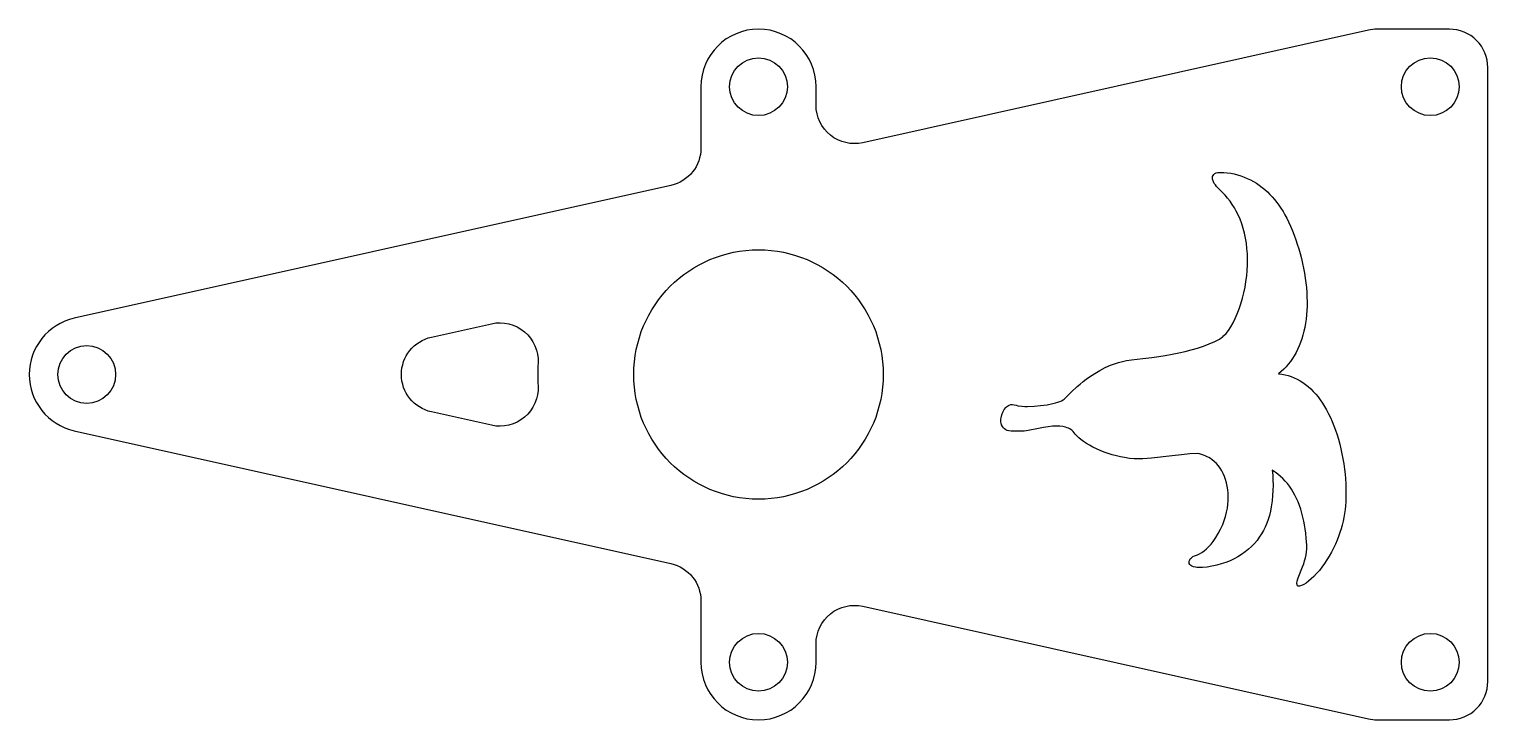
# Model space of a CAD drawing. Header units: millimetres. Extents: x -38 to 38, y -18 to 18.
import ezdxf

# ---------------------------------------------------------------- set-up
doc = ezdxf.new("R2010")
doc.units = ezdxf.units.MM

msp = doc.modelspace()

# ---------------------------------------------------------------- linework, layer by layer
for points in [[(36, -18, 0.414214), (38, -16), (38, 16, 0.414214), (36, 18), (32.22, 18, 0.054856), (31.785, 17.952), (5.435, 12.082, -0.479975), (3, 14.034), (3, 15, 1), (-3, 15), (-3, 11.806, -0.351374), (-4.565, 9.854), (-35.652, 2.928, 0.801733), (-35.652, -2.928), (-4.565, -9.854, -0.351374), (-3, -11.806), (-3, -15, 1), (3, -15), (3, -14.034, -0.479975), (5.435, -12.082), (31.785, -17.952, 0.054856), (32.22, -18)], [(-11.485, -0.593, -0.495935), (-13.917, -2.648), (-17.04, -1.952, -0.801733), (-17.04, 1.952), (-13.917, 2.648, -0.495935), (-11.485, 0.593, 0.025786)]]:
    msp.add_lwpolyline(points, format="xyb", close=True)
msp.add_lwpolyline([(28.184, -11.029), (28.118, -11.035), (28.092, -11.012), (28.073, -10.983), (28.06, -10.945), (28.054, -10.901), (28.056, -10.852), (28.065, -10.794), (28.087, -10.706), (28.124, -10.596), (28.351, -10.024), (28.409, -9.864), (28.456, -9.717), (28.499, -9.558), (28.533, -9.401), (28.556, -9.248), (28.568, -9.107), (28.571, -8.993), (28.566, -8.885), (28.539, -8.542), (28.509, -8.267), (28.48, -8.05), (28.446, -7.842), (28.409, -7.642), (28.365, -7.444), (28.312, -7.233), (28.251, -7.025), (28.185, -6.829), (28.112, -6.639), (28.034, -6.459), (27.952, -6.291), (27.862, -6.128), (27.765, -5.971), (27.664, -5.825), (27.556, -5.685), (27.441, -5.552), (27.318, -5.426), (27.19, -5.308), (27.054, -5.197), (26.913, -5.094), (26.762, -4.995), (26.79, -5.254), (26.806, -5.512), (26.81, -5.774), (26.804, -6.039), (26.787, -6.315), (26.758, -6.593), (26.715, -6.891), (26.67, -7.131), (26.618, -7.348), (26.556, -7.554), (26.483, -7.757), (26.401, -7.949), (26.308, -8.137), (26.207, -8.313), (26.094, -8.485), (25.975, -8.645), (25.836, -8.809), (25.686, -8.965), (25.525, -9.112), (25.355, -9.249), (25.174, -9.377), (24.981, -9.497), (24.781, -9.605), (24.57, -9.704), (24.346, -9.794), (24.112, -9.874), (23.873, -9.94), (23.628, -9.994), (23.379, -10.034), (23.137, -10.057), (22.921, -10.062), (22.834, -10.058), (22.761, -10.048), (22.663, -10.025), (22.584, -9.994), (22.522, -9.955), (22.475, -9.907), (22.444, -9.85), (22.432, -9.789), (22.439, -9.727), (22.466, -9.66), (22.497, -9.611), (22.535, -9.569), (22.58, -9.53), (22.631, -9.494), (22.718, -9.451), (22.875, -9.399), (22.983, -9.351), (23.105, -9.281), (23.227, -9.194), (23.348, -9.091), (23.466, -8.973), (23.582, -8.841), (23.694, -8.696), (23.827, -8.501), (23.955, -8.286), (24.077, -8.053), (24.19, -7.81), (24.266, -7.611), (24.333, -7.399), (24.387, -7.182), (24.428, -6.966), (24.453, -6.769), (24.467, -6.576), (24.471, -6.384), (24.465, -6.193), (24.448, -6.003), (24.42, -5.822), (24.383, -5.645), (24.335, -5.478), (24.278, -5.316), (24.212, -5.164), (24.136, -5.019), (24.052, -4.886), (23.959, -4.76), (23.859, -4.646), (23.75, -4.54), (23.63, -4.443), (23.545, -4.384), (23.461, -4.332), (23.372, -4.284), (23.279, -4.24), (23.182, -4.201), (23.081, -4.166), (22.981, -4.138), (22.874, -4.113), (22.479, -4.142), (22.039, -4.182), (21.551, -4.234), (20.484, -4.357), (20.028, -4.397), (19.804, -4.403), (19.57, -4.394), (19.324, -4.371), (19.07, -4.333), (18.86, -4.292), (18.645, -4.242), (18.431, -4.183), (18.22, -4.116), (18.014, -4.043), (17.807, -3.96), (17.607, -3.872), (17.421, -3.78), (17.248, -3.687), (17.085, -3.589), (16.934, -3.488), (16.795, -3.384), (16.689, -3.296), (16.596, -3.21), (16.505, -3.113), (16.389, -2.972), (16.341, -2.925), (16.285, -2.881), (16.221, -2.839), (16.152, -2.803), (16.079, -2.773), (15.997, -2.746), (15.856, -2.715), (15.695, -2.696), (15.513, -2.691), (15.32, -2.699), (15.098, -2.721), (14.844, -2.759), (14.591, -2.807), (14.056, -2.917), (13.844, -2.951), (13.738, -2.958), (13.565, -2.951), (13.27, -2.953), (13.157, -2.95), (13.051, -2.938), (12.962, -2.916), (12.888, -2.884), (12.82, -2.84), (12.759, -2.78), (12.709, -2.707), (12.664, -2.615), (12.641, -2.531), (12.633, -2.469), (12.631, -2.397), (12.634, -2.328), (12.644, -2.25), (12.679, -2.098), (12.733, -1.955), (12.802, -1.828), (12.881, -1.727), (12.927, -1.681), (12.973, -1.645), (13.022, -1.615), (13.068, -1.593), (13.153, -1.57), (13.239, -1.565), (13.318, -1.575), (13.428, -1.607), (13.519, -1.626), (13.728, -1.652), (13.871, -1.66), (14.024, -1.663), (14.357, -1.652), (14.698, -1.623), (15.034, -1.576), (15.335, -1.515), (15.473, -1.48), (15.595, -1.443), (15.701, -1.405), (15.79, -1.366), (15.866, -1.325), (15.925, -1.285), (16.316, -0.897), (16.606, -0.629), (16.762, -0.496), (16.923, -0.366), (17.081, -0.245), (17.243, -0.128), (17.519, 0.055), (17.793, 0.217), (18.066, 0.358), (18.341, 0.48), (18.544, 0.557), (18.753, 0.626), (18.961, 0.682), (19.168, 0.727), (19.428, 0.768), (20.019, 0.831), (20.494, 0.888), (20.853, 0.938), (21.19, 0.99), (21.556, 1.054), (21.904, 1.123), (22.231, 1.198), (22.543, 1.278), (22.877, 1.378), (23.19, 1.484), (23.488, 1.6), (23.775, 1.728), (24.016, 1.849), (24.107, 1.906), (24.168, 1.952), (24.232, 2.008), (24.359, 2.14), (24.484, 2.3), (24.608, 2.484), (24.727, 2.691), (24.84, 2.916), (24.947, 3.16), (25.047, 3.421), (25.138, 3.692), (25.221, 3.976), (25.292, 4.262), (25.351, 4.551), (25.4, 4.842), (25.438, 5.139), (25.464, 5.429), (25.478, 5.722), (25.481, 6.006), (25.472, 6.29), (25.452, 6.568), (25.42, 6.84), (25.377, 7.103), (25.322, 7.364), (25.256, 7.617), (25.179, 7.859), (25.09, 8.097), (24.991, 8.324), (24.896, 8.514), (24.795, 8.693), (24.685, 8.868), (24.57, 9.033), (24.442, 9.198), (24.308, 9.353), (24.178, 9.488), (23.978, 9.682), (23.864, 9.806), (23.804, 9.883), (23.75, 9.962), (23.71, 10.034), (23.681, 10.101), (23.659, 10.179), (23.653, 10.252), (23.663, 10.319), (23.687, 10.377), (23.727, 10.429), (23.783, 10.475), (23.852, 10.509), (23.925, 10.529), (23.967, 10.534), (24.059, 10.535), (24.245, 10.529), (24.424, 10.512), (24.603, 10.486), (24.782, 10.451), (24.957, 10.406), (25.13, 10.354), (25.3, 10.292), (25.465, 10.223), (25.63, 10.144), (25.787, 10.059), (25.941, 9.966), (26.091, 9.865), (26.241, 9.753), (26.38, 9.639), (26.519, 9.514), (26.647, 9.389), (26.768, 9.26), (26.887, 9.121), (27.005, 8.973), (27.115, 8.822), (27.223, 8.662), (27.329, 8.492), (27.428, 8.321), (27.523, 8.14), (27.613, 7.954), (27.718, 7.723), (27.818, 7.486), (27.908, 7.257), (27.994, 7.024), (28.074, 6.789), (28.149, 6.55), (28.222, 6.299), (28.289, 6.045), (28.349, 5.79), (28.403, 5.534), (28.45, 5.277), (28.49, 5.026), (28.523, 4.775), (28.548, 4.53), (28.567, 4.28), (28.578, 4.038), (28.582, 3.797), (28.58, 3.563), (28.57, 3.332), (28.553, 3.104), (28.529, 2.884), (28.498, 2.667), (28.46, 2.454), (28.415, 2.25), (28.364, 2.049), (28.306, 1.858), (28.241, 1.671), (28.17, 1.489), (28.09, 1.311), (28.006, 1.143), (27.915, 0.981), (27.818, 0.828), (27.715, 0.68), (27.605, 0.538), (27.487, 0.401), (27.366, 0.274), (27.237, 0.154), (27.102, 0.039), (27.271, 0.016), (27.436, -0.017), (27.596, -0.059), (27.755, -0.112), (27.91, -0.174), (28.065, -0.247), (28.215, -0.329), (28.359, -0.419), (28.502, -0.521), (28.64, -0.632), (28.773, -0.75), (28.904, -0.88), (29.03, -1.018), (29.154, -1.167), (29.272, -1.323), (29.385, -1.486), (29.495, -1.661), (29.602, -1.846), (29.706, -2.042), (29.803, -2.244), (29.897, -2.456), (29.985, -2.674), (30.068, -2.9), (30.146, -3.137), (30.218, -3.376), (30.285, -3.624), (30.347, -3.879), (30.402, -4.135), (30.451, -4.398), (30.493, -4.66), (30.529, -4.926), (30.559, -5.196), (30.58, -5.44), (30.595, -5.686), (30.605, -5.927), (30.608, -6.169), (30.606, -6.408), (30.597, -6.64), (30.584, -6.841), (30.563, -7.043), (30.536, -7.242), (30.501, -7.445), (30.46, -7.645), (30.41, -7.847), (30.355, -8.046), (30.294, -8.24), (30.225, -8.436), (30.149, -8.633), (30.056, -8.849), (29.958, -9.057), (29.85, -9.267), (29.736, -9.469), (29.616, -9.665), (29.49, -9.855), (29.358, -10.037), (29.222, -10.21), (29.08, -10.376), (28.94, -10.524), (28.799, -10.658), (28.663, -10.773), (28.53, -10.87), (28.405, -10.946), (28.287, -11)], close=True)
for centre, radius in [((0, 15), 1.505), ((35, 15), 1.505), ((0, 0), 6.5), ((-35, 0), 1.505), ((0, -15), 1.505), ((35, -15), 1.505)]:
    msp.add_circle(centre, radius)

doc.saveas('drawing.dxf')
